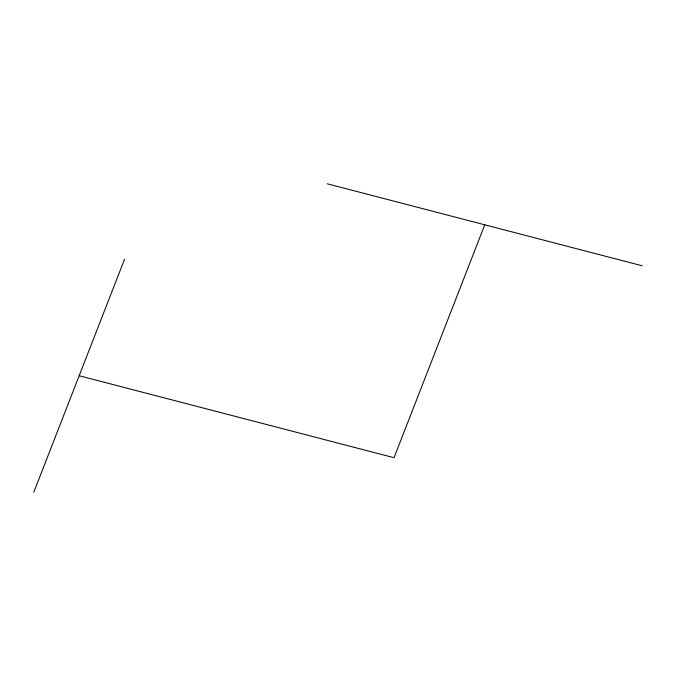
<?xml version="1.0" encoding="UTF-8"?>
<svg xmlns="http://www.w3.org/2000/svg" width="676" height="676" viewBox="0 0 676 676"><rect width="100%" height="100%" fill="white"/><g stroke="black" fill="none" stroke-linecap="round" stroke-linejoin="round"><path stroke-width="1.01" d="M33.8 492.179L124.536 259.28M484.768 224.812L394.032 457.703L79.168 375.729M327.336 183.821L642.2 265.795"/></g></svg>
